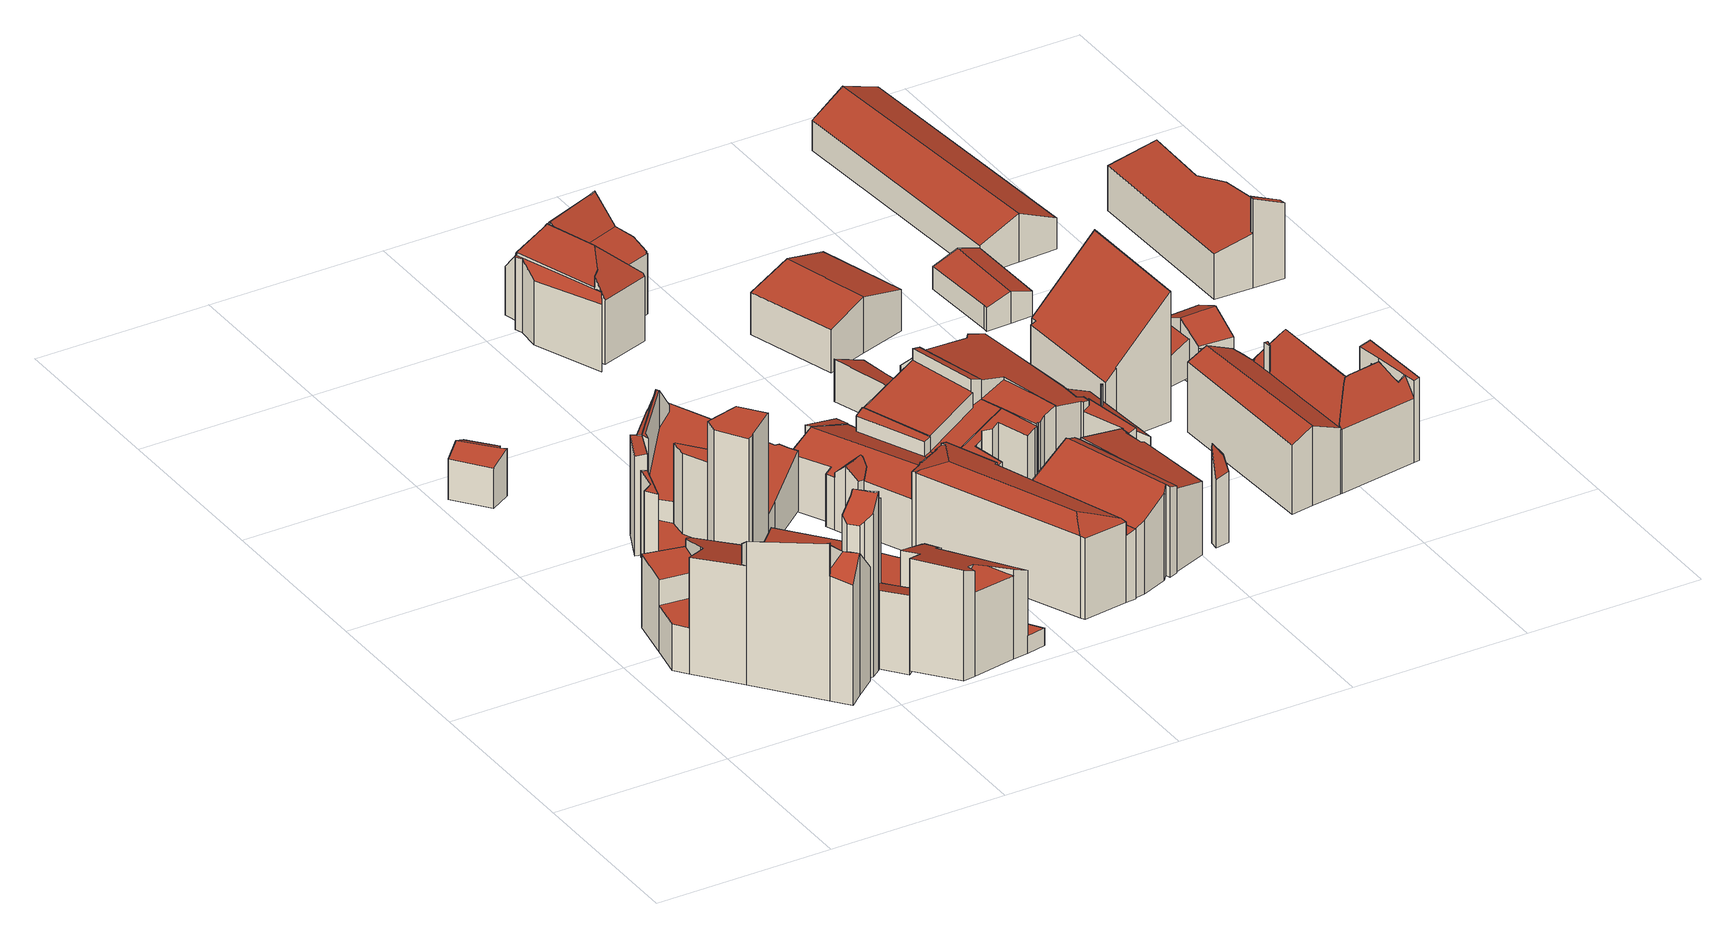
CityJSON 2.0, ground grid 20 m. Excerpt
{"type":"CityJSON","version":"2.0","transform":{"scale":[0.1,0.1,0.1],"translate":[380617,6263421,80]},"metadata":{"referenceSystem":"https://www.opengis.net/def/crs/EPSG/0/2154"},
"CityObjects":{
"building1":{"type":"Building","attributes":{"b3_dak_type":"slanted","b3_h_dak_50p":92.28,"b3_h_dak_70p":94.04,"b3_h_dak_max":101.4,"b3_h_dak_min":82.16,"b3_h_maaiveld":80.51,"b3_kas_warenhuis":false,"b3_reconstructie_onvolledig":false,"b3_rmse_lod12":3.78,"b3_rmse_lod13":1.44,"b3_rmse_lod22":1.06,"b3_val3dity_lod12":"[]","b3_val3dity_lod13":"[]","b3_val3dity_lod22":"[]","b3_volume_lod12":3148.35,"b3_volume_lod13":2956.91,"b3_volume_lod22":2851.74,"oorspronkelijkbouwjaar":2000},"children":["building1-1"]},
"building1-1":{"type":"BuildingPart","parents":["building1"],"geometry":[{"type":"Solid","lod":"2.2","boundaries":[[[[0,1,2,3,4,5,6,7,8,9,10,11,12,13,14,15,16,17,18,19,20,21]],[[22,15,14,23]],[[24,16,15,22,25]],[[26,10,9,27]],[[28,1,0,29]],[[30,3,2,31]],[[32,4,3,30]],[[31,2,1,28]],[[33,34,35]],[[36,37,38,39]],[[40,34,33,41,42]],[[27,9,8,43]],[[44,45,46,47]],[[48,49,12,11,50,51]],[[52,47,46,53,54]],[[55,56,45,44]],[[57,58,37,36]],[[59,60,61]],[[50,11,10,26]],[[62,63,64,65]],[[51,50,66,67]],[[67,66,60,59]],[[68,69,34,40]],[[70,57,47,52]],[[39,38,29,71]],[[71,29,0,21,72,73]],[[56,74,75,76]],[[76,75,77,78]],[[73,72,74,56,55]],[[72,21,20,77]],[[23,14,13,79]],[[80,79,13,12,49]],[[81,82,49,48]],[[83,84,79,80]],[[65,64,82,81]],[[85,86,63,62]],[[78,77,20,19,86,85]],[[87,88,6,5,89]],[[90,32,58,57,70]],[[42,41,91,92]],[[54,53,69,68]],[[25,22,93,94]],[[95,17,16,24]],[[96,95,97,98]],[[99,94,93,84,83]],[[86,19,18,100]],[[92,91,88,87]],[[101,7,6,88]],[[43,8,7,101]],[[89,5,4,32,90]],[[98,97,94,99]],[[100,18,17,95,96]],[[60,66,50,26,27,102,61]],[[73,55,44,47,57,36,39,71]],[[72,77,75,74]],[[58,32,30,31,28,29,38,37]],[[69,53,46,45,56,76,78,85,62,103,35,34]],[[84,93,22,23,79]],[[43,101,88,91,41,33,35,103,62,65,81,48,51,67,59,61,102,27]],[[89,90,70,52,54,68,40,42,92,87]],[[94,97,95,24,25]],[[100,96,98,99,83,80,49,82,64,63,86]]]],"semantics":{"surfaces":[{"type":"GroundSurface"},{"type":"WallSurface","on_footprint_edge":true},{"type":"WallSurface","on_footprint_edge":false},{"type":"RoofSurface"}],"values":[[0,1,1,1,1,1,1,1,2,2,2,1,2,1,2,2,2,2,1,2,2,2,2,2,2,1,2,2,2,1,1,1,2,2,2,2,1,1,2,2,2,2,1,2,2,1,2,1,1,1,2,1,3,3,3,3,3,3,3,3,3,3]]}}]},
"building2":{"type":"Building","attributes":{"b3_dak_type":"slanted","b3_h_dak_50p":86.38,"b3_h_dak_70p":86.58,"b3_h_dak_max":86.96,"b3_h_dak_min":85.62,"b3_h_maaiveld":81.29,"b3_kas_warenhuis":false,"b3_reconstructie_onvolledig":false,"b3_rmse_lod12":0.377,"b3_rmse_lod13":0.377,"b3_rmse_lod22":0.0996,"b3_val3dity_lod12":"[]","b3_val3dity_lod13":"[]","b3_val3dity_lod22":"[]","b3_volume_lod12":108.17,"b3_volume_lod13":108.17,"b3_volume_lod22":104.12,"oorspronkelijkbouwjaar":2000},"children":["building2-1"]},
"building2-1":{"type":"BuildingPart","parents":["building2"],"geometry":[{"type":"Solid","lod":"2.2","boundaries":[[[[104,105,106,107,108,109,110]],[[111,106,105,112]],[[113,110,109,114]],[[115,107,106,111]],[[116,108,107,115]],[[117,104,110,113]],[[114,109,108,116]],[[112,105,104,117]],[[114,116,115,113]],[[112,117,113,115,111]]]],"semantics":{"surfaces":[{"type":"GroundSurface"},{"type":"WallSurface","on_footprint_edge":true},{"type":"RoofSurface"}],"values":[[0,1,1,1,1,1,1,1,2,2]]}}]},
"building3":{"type":"Building","attributes":{"b3_dak_type":"slanted","b3_h_dak_50p":90.23,"b3_h_dak_70p":90.48,"b3_h_dak_max":91.23,"b3_h_dak_min":82.21,"b3_h_maaiveld":80.78,"b3_kas_warenhuis":false,"b3_reconstructie_onvolledig":false,"b3_rmse_lod12":6.02,"b3_rmse_lod13":6.02,"b3_rmse_lod22":5.87,"b3_val3dity_lod12":"[]","b3_val3dity_lod13":"[]","b3_val3dity_lod22":"[]","b3_volume_lod12":17.97,"b3_volume_lod13":17.97,"b3_volume_lod22":17.9,"oorspronkelijkbouwjaar":2000},"children":["building3-1"]},
"building3-1":{"type":"BuildingPart","parents":["building3"],"geometry":[{"type":"Solid","lod":"2.2","boundaries":[[[[118,119,120,121,122]],[[123,121,120,124]],[[125,122,121,123]],[[126,118,122,125]],[[124,120,119,127]],[[127,119,118,126]],[[127,126,125,123,124]]]],"semantics":{"surfaces":[{"type":"GroundSurface"},{"type":"WallSurface","on_footprint_edge":true},{"type":"RoofSurface"}],"values":[[0,1,1,1,1,1,2]]}}]},
"building4":{"type":"Building","attributes":{"b3_dak_type":"slanted","b3_h_dak_50p":92.61,"b3_h_dak_70p":92.65,"b3_h_dak_max":92.68,"b3_h_dak_min":90.89,"b3_h_maaiveld":81.01,"b3_kas_warenhuis":false,"b3_reconstructie_onvolledig":false,"b3_rmse_lod12":0.712,"b3_rmse_lod13":0.712,"b3_rmse_lod22":0.674,"b3_val3dity_lod12":"[]","b3_val3dity_lod13":"[]","b3_val3dity_lod22":"[]","b3_volume_lod12":50.42,"b3_volume_lod13":50.42,"b3_volume_lod22":50.12,"oorspronkelijkbouwjaar":2000},"children":["building4-1"]},
"building4-1":{"type":"BuildingPart","parents":["building4"],"geometry":[{"type":"Solid","lod":"2.2","boundaries":[[[[128,129,130,131]],[[132,128,131,133]],[[133,131,130,134]],[[134,130,129,135]],[[135,129,128,132]],[[135,132,133,134]]]],"semantics":{"surfaces":[{"type":"GroundSurface"},{"type":"WallSurface","on_footprint_edge":true},{"type":"RoofSurface"}],"values":[[0,1,1,1,1,2]]}}]},
"building5":{"type":"Building","attributes":{"b3_dak_type":"slanted","b3_h_dak_50p":92.59,"b3_h_dak_70p":92.65,"b3_h_dak_max":93.04,"b3_h_dak_min":89.4,"b3_h_maaiveld":81.56,"b3_kas_warenhuis":false,"b3_reconstructie_onvolledig":false,"b3_rmse_lod12":1.55,"b3_rmse_lod13":1.55,"b3_rmse_lod22":1.56,"b3_val3dity_lod12":"[]","b3_val3dity_lod13":"[]","b3_val3dity_lod22":"[]","b3_volume_lod12":27.23,"b3_volume_lod13":27.23,"b3_volume_lod22":27.19,"oorspronkelijkbouwjaar":2000},"children":["building5-1"]},
"building5-1":{"type":"BuildingPart","parents":["building5"],"geometry":[{"type":"Solid","lod":"2.2","boundaries":[[[[136,137,138,139,140]],[[141,138,137,142]],[[143,139,138,141]],[[144,140,139,143]],[[134,136,140,144]],[[142,137,136,134]],[[142,134,144,143,141]]]],"semantics":{"surfaces":[{"type":"GroundSurface"},{"type":"WallSurface","on_footprint_edge":true},{"type":"RoofSurface"}],"values":[[0,1,1,1,1,1,2]]}}]},
"building6":{"type":"Building","attributes":{"b3_dak_type":"slanted","b3_h_dak_50p":88.46,"b3_h_dak_70p":90.97,"b3_h_dak_max":98.46,"b3_h_dak_min":83.15,"b3_h_maaiveld":81.04,"b3_kas_warenhuis":false,"b3_reconstructie_onvolledig":false,"b3_rmse_lod12":4.7,"b3_rmse_lod13":1.42,"b3_rmse_lod22":1.12,"b3_val3dity_lod12":"[]","b3_val3dity_lod13":"[]","b3_val3dity_lod22":"[204]","b3_volume_lod12":3048.31,"b3_volume_lod13":2235.66,"b3_volume_lod22":2142.66,"oorspronkelijkbouwjaar":2000},"children":["building6-1"]},
"building6-1":{"type":"BuildingPart","parents":["building6"],"geometry":[{"type":"Solid","lod":"2.2","boundaries":[[[[145,146,147,148,149,150,151,152,153,154,155,156,157,158,159,160,161,162,163,164,165,131,130,166,167,168]],[[169,170,171,172]],[[172,171,152,151,173]],[[174,154,153,175]],[[176,165,164,177]],[[178,168,167,179,180]],[[180,179,181,182]],[[183,148,147,184,185]],[[186,149,148,183]],[[187,155,154,174]],[[188,189,190,191]],[[192,166,130,193]],[[194,145,168,178]],[[193,130,131,195]],[[195,131,165,176]],[[196,160,159,197]],[[198,161,160,196]],[[199,200,163,162,201]],[[202,150,149,186,203]],[[204,201,162,161,198]],[[173,151,150,202,205]],[[203,186,200,199]],[[185,184,206,207]],[[207,206,208,209]],[[175,153,152,171]],[[205,202,201,204]],[[210,156,155,187]],[[211,212,157,156,210,213]],[[214,215,177,216]],[[216,177,164,163,200]],[[209,208,215,214]],[[217,218,219]],[[184,147,146,220]],[[191,190,220,221]],[[212,211,222]],[[179,167,166,192,223]],[[223,192,224,225]],[[225,224,226,227]],[[228,229,189,188]],[[197,159,158,230,231]],[[230,158,157,212]],[[231,230,218,217]],[[182,181,232,229,228]],[[227,226,232,181]],[[221,220,146,145,194]],[[213,210,170,169]],[[201,202,203,199]],[[209,214,216,200,186,183,185,207]],[[213,169,172,173,205,204,198,196,197,231,217,219,222,211]],[[218,230,212,222,219]],[[232,226,224,192,193,195,176,177,215,208,206,184,220,190,189,229]],[[227,181,179,223,225]],[[221,194,178,180,182,228,188,191]],[[170,210,187,174,175,171]]]],"semantics":{"surfaces":[{"type":"GroundSurface"},{"type":"WallSurface","on_footprint_edge":false},{"type":"WallSurface","on_footprint_edge":true},{"type":"RoofSurface"}],"values":[[0,1,2,2,2,2,1,2,2,2,1,2,2,2,2,2,2,2,2,2,2,1,1,1,2,1,2,2,1,2,1,1,2,1,1,2,1,1,1,2,2,1,1,1,2,1,3,3,3,3,3,3,3,3]]}}]},
"building7":{"type":"Building","attributes":{"b3_dak_type":"slanted","b3_h_dak_50p":88.47,"b3_h_dak_70p":88.82,"b3_h_dak_max":92.73,"b3_h_dak_min":86.14,"b3_h_maaiveld":82.03,"b3_kas_warenhuis":false,"b3_reconstructie_onvolledig":false,"b3_rmse_lod12":1.54,"b3_rmse_lod13":0.906,"b3_rmse_lod22":0.243,"b3_val3dity_lod12":"[]","b3_val3dity_lod13":"[]","b3_val3dity_lod22":"[]","b3_volume_lod12":988.45,"b3_volume_lod13":993.54,"b3_volume_lod22":829.79,"oorspronkelijkbouwjaar":2000},"children":["building7-1"]},
"building7-1":{"type":"BuildingPart","parents":["building7"],"geometry":[{"type":"Solid","lod":"2.2","boundaries":[[[[233,234,235,236,237,238,239,240,241,242,243,244,245]],[[246,236,235,247]],[[248,242,241,249]],[[249,241,240,250]],[[251,244,243,252]],[[250,240,239,253]],[[252,243,242,248]],[[254,255,256,257]],[[258,237,236,246,259]],[[260,238,237,258]],[[253,239,238,260]],[[261,262,263,264]],[[257,256,265]],[[259,246,265]],[[134,233,245,262,261]],[[262,245,244,251]],[[247,235,234,266]],[[266,234,233,134]],[[264,263,255,254]],[[247,266,254,257,265,246]],[[255,263,262,251,252,248,249,250,253,260,258,259,265,256]],[[264,254,266,134,261]]]],"semantics":{"surfaces":[{"type":"GroundSurface"},{"type":"WallSurface","on_footprint_edge":true},{"type":"WallSurface","on_footprint_edge":false},{"type":"RoofSurface"}],"values":[[0,1,1,1,1,1,1,2,1,1,1,2,2,2,1,1,1,1,2,3,3,3]]}}]},
"building8":{"type":"Building","attributes":{"b3_dak_type":"slanted","b3_h_dak_50p":91.06,"b3_h_dak_70p":91.69,"b3_h_dak_max":92.58,"b3_h_dak_min":85.66,"b3_h_maaiveld":81.89,"b3_kas_warenhuis":false,"b3_reconstructie_onvolledig":false,"b3_rmse_lod12":1.85,"b3_rmse_lod13":1.85,"b3_rmse_lod22":0.139,"b3_val3dity_lod12":"[]","b3_val3dity_lod13":"[]","b3_val3dity_lod22":"[104]","b3_volume_lod12":2748.04,"b3_volume_lod13":2748.04,"b3_volume_lod22":2392.52,"oorspronkelijkbouwjaar":2000},"children":["building8-1"]},
"building8-1":{"type":"BuildingPart","parents":["building8"],"geometry":[{"type":"Solid","lod":"2.2","boundaries":[[[[267,268,269,270,271,272,273,274,275,276,277,278,279,280,281,282,283,284,285,286,287,288,289]],[[290,282,281,291]],[[292,283,282,290]],[[293,294,279,278,295]],[[295,278,277,296,297]],[[297,296,298,299]],[[300,273,272,301]],[[302,276,275,303]],[[296,277,276,302]],[[304,274,273,300]],[[303,275,274,304]],[[291,281,280,305]],[[305,280,279,294]],[[306,307,308,309]],[[301,272,271,310]],[[311,312,307,306,313]],[[314,315,316,317]],[[318,267,289,316]],[[319,320,321,322]],[[323,285,284,324]],[[325,323,320,319]],[[326,286,285,323,325]],[[324,284,283,292,327]],[[327,292,328,321]],[[329,330,331]],[[332,333,334,335]],[[336,337,294,293]],[[338,318,339,340]],[[309,308,341,342]],[[313,306,343]],[[344,269,268,345]],[[322,321,328,346,347]],[[348,349,315,314]],[[335,334,349,348]],[[317,316,289,288,330,329]],[[350,351,352,353]],[[353,352,270,269,344]],[[347,346,354,355]],[[310,271,270,352]],[[330,288,287,356]],[[356,287,286,326]],[[345,268,267,318,338]],[[342,341,333,332]],[[355,354,312,311]],[[340,339,357,358]],[[358,357,359,360]],[[360,359,351,350]],[[299,298,337,336]],[[327,321,320,323,324]],[[312,354,346,328,292,290,291,305,294,337]],[[361,356,326,325,319,362]],[[356,361,363,331,330]],[[358,360,364,344,345,338,340]],[[342,332,335,348,314,317,329,331,363,343,306,309]],[[355,311,313,343,363,361,362,319,322,347]],[[333,303,304,300,301,310,352,351,359,357,339,318,316,315,349,334]],[[360,350,353,344,364]],[[337,298,296,302,303,333,341,308,307,312]],[[299,336,293,295,297]]]],"semantics":{"surfaces":[{"type":"GroundSurface"},{"type":"WallSurface","on_footprint_edge":true},{"type":"WallSurface","on_footprint_edge":false},{"type":"RoofSurface"}],"values":[[0,1,1,1,1,2,1,1,1,1,1,1,1,2,1,2,2,1,2,1,2,1,1,2,2,2,2,2,2,2,1,2,2,2,1,2,1,2,1,1,1,1,2,2,2,2,2,2,3,3,3,3,3,3,3,3,3,3,3]]}}]},
"building9":{"type":"Building","attributes":{"b3_dak_type":"slanted","b3_h_dak_50p":89.37,"b3_h_dak_70p":89.63,"b3_h_dak_max":90.54,"b3_h_dak_min":87.92,"b3_h_maaiveld":81.62,"b3_kas_warenhuis":false,"b3_reconstructie_onvolledig":false,"b3_rmse_lod12":0.9,"b3_rmse_lod13":0.9,"b3_rmse_lod22":0.786,"b3_val3dity_lod12":"[]","b3_val3dity_lod13":"[]","b3_val3dity_lod22":"[]","b3_volume_lod12":123.06,"b3_volume_lod13":123.06,"b3_volume_lod22":118.72,"oorspronkelijkbouwjaar":2000},"children":["building9-1","building9-2"]},
"building9-1":{"type":"BuildingPart","parents":["building9"],"geometry":[{"type":"Solid","lod":"2.2","boundaries":[[[[365,366,367,368]],[[369,365,368,370]],[[370,368,367,371]],[[371,367,366,372]],[[372,366,365,369]],[[372,369,370,371]]]],"semantics":{"surfaces":[{"type":"GroundSurface"},{"type":"WallSurface","on_footprint_edge":true},{"type":"RoofSurface"}],"values":[[0,1,1,1,1,2]]}}]},
"building9-2":{"type":"BuildingPart","parents":["building9"],"geometry":[{"type":"Solid","lod":"2.2","boundaries":[[[[373,374,375,376,377,378]],[[379,373,378,380]],[[380,378,377,381]],[[381,377,376,382]],[[383,375,374,384]],[[382,376,375,383]],[[384,374,373,379]],[[384,379,380,381,382,383]]]],"semantics":{"surfaces":[{"type":"GroundSurface"},{"type":"WallSurface","on_footprint_edge":true},{"type":"RoofSurface"}],"values":[[0,1,1,1,1,1,1,2]]}}]},
"building10":{"type":"Building","attributes":{"b3_dak_type":"slanted","b3_h_dak_50p":85.87,"b3_h_dak_70p":86.15,"b3_h_dak_max":91.95,"b3_h_dak_min":85.13,"b3_h_maaiveld":82.8,"b3_kas_warenhuis":false,"b3_reconstructie_onvolledig":false,"b3_rmse_lod12":1.42,"b3_rmse_lod13":1.42,"b3_rmse_lod22":1.23,"b3_val3dity_lod12":"[]","b3_val3dity_lod13":"[]","b3_val3dity_lod22":"[]","b3_volume_lod12":43.48,"b3_volume_lod13":43.48,"b3_volume_lod22":40.53,"oorspronkelijkbouwjaar":2000},"children":["building10-1"]},
"building10-1":{"type":"BuildingPart","parents":["building10"],"geometry":[{"type":"Solid","lod":"2.2","boundaries":[[[[385,386,387,388,389,390,391,392]],[[393,390,389,394]],[[394,389,388,395]],[[395,388,387,396]],[[397,392,391,398]],[[398,391,390,393]],[[399,385,392,397]],[[396,387,386,400]],[[400,386,385,399]],[[400,399,397,398,393,394,395,396]]]],"semantics":{"surfaces":[{"type":"GroundSurface"},{"type":"WallSurface","on_footprint_edge":true},{"type":"RoofSurface"}],"values":[[0,1,1,1,1,1,1,1,1,2]]}}]},
"building11":{"type":"Building","attributes":{"b3_dak_type":"slanted","b3_h_dak_50p":91.47,"b3_h_dak_70p":92.48,"b3_h_dak_max":94.23,"b3_h_dak_min":89.09,"b3_h_maaiveld":81.98,"b3_kas_warenhuis":false,"b3_reconstructie_onvolledig":false,"b3_rmse_lod12":1.67,"b3_rmse_lod13":1.67,"b3_rmse_lod22":0.0721,"b3_val3dity_lod12":"[]","b3_val3dity_lod13":"[]","b3_val3dity_lod22":"[204]","b3_volume_lod12":1259.26,"b3_volume_lod13":1259.26,"b3_volume_lod22":1131.68,"oorspronkelijkbouwjaar":2000},"children":["building11-1"]},
"building11-1":{"type":"BuildingPart","parents":["building11"],"geometry":[{"type":"Solid","lod":"2.2","boundaries":[[[[401,402,403,404,405,406,407,408,409,410,411,412,413,414,415,416,417,418,419,420,421]],[[422,423,419,418,424]],[[424,418,417,425]],[[426,402,401,427]],[[428,403,402,426]],[[429,404,403,428]],[[430,405,404,429]],[[431,432,433]],[[432,431,434]],[[435,436,437]],[[438,413,412,439]],[[440,414,413,438]],[[441,442,443]],[[444,433,443]],[[445,415,414,440]],[[439,412,411,446]],[[425,417,416,447]],[[448,423,422]],[[447,416,415,445]],[[436,408,407,449]],[[450,409,408,436,435]],[[451,406,405,430]],[[427,401,421,452]],[[452,421,420,442,441]],[[442,420,419,423]],[[453,410,409,450]],[[449,407,406,451]],[[446,411,410,453]],[[447,454,455,448,422,424,425]],[[452,441,443,433,432,456,437,430,429,428,426,427]],[[442,423,448,455,457,444,443]],[[440,458,434,431,433,444,457,455,454,447,445]],[[458,450,435,437,456,432,434]],[[449,451,430,437,436]],[[446,453,450,458,440,438,439]]]],"semantics":{"surfaces":[{"type":"GroundSurface"},{"type":"WallSurface","on_footprint_edge":true},{"type":"WallSurface","on_footprint_edge":false},{"type":"RoofSurface"}],"values":[[0,1,1,1,1,1,1,2,2,2,1,1,2,2,1,1,1,2,1,1,1,1,1,1,1,1,1,1,3,3,3,3,3,3,3]]}}]},
"building12":{"type":"Building","attributes":{"b3_dak_type":"slanted","b3_h_dak_50p":91.11,"b3_h_dak_70p":91.77,"b3_h_dak_max":93.75,"b3_h_dak_min":88.53,"b3_h_maaiveld":82.82,"b3_kas_warenhuis":false,"b3_reconstructie_onvolledig":false,"b3_rmse_lod12":1.3,"b3_rmse_lod13":1.3,"b3_rmse_lod22":0.0328,"b3_val3dity_lod12":"[]","b3_val3dity_lod13":"[]","b3_val3dity_lod22":"[]","b3_volume_lod12":780.02,"b3_volume_lod13":780.02,"b3_volume_lod22":734.11,"oorspronkelijkbouwjaar":2000},"children":["building12-1"]},
"building12-1":{"type":"BuildingPart","parents":["building12"],"geometry":[{"type":"Solid","lod":"2.2","boundaries":[[[[390,459,460,461,462,463,464]],[[465,466,461,460,467]],[[468,462,461,466]],[[469,470,471,466,465]],[[305,463,462,468]],[[472,473,471,470]],[[295,390,464,294,474]],[[294,464,463,305]],[[467,460,459,475,476]],[[476,475,470,469]],[[475,459,390,295]],[[474,294,473,472]],[[476,469,465,467]],[[473,294,305,468,466,471]],[[474,472,470,475,295]]]],"semantics":{"surfaces":[{"type":"GroundSurface"},{"type":"WallSurface","on_footprint_edge":true},{"type":"WallSurface","on_footprint_edge":false},{"type":"RoofSurface"}],"values":[[0,1,1,2,1,2,1,1,1,2,1,2,3,3,3]]}}]},
"building13":{"type":"Building","attributes":{"b3_dak_type":"slanted","b3_h_dak_50p":88.77,"b3_h_dak_70p":89.15,"b3_h_dak_max":91.25,"b3_h_dak_min":85.58,"b3_h_maaiveld":82.74,"b3_kas_warenhuis":false,"b3_reconstructie_onvolledig":false,"b3_rmse_lod12":2.3,"b3_rmse_lod13":1.03,"b3_rmse_lod22":0.189,"b3_val3dity_lod12":"[]","b3_val3dity_lod13":"[]","b3_val3dity_lod22":"[]","b3_volume_lod12":234.21,"b3_volume_lod13":218.87,"b3_volume_lod22":198.53,"oorspronkelijkbouwjaar":2000},"children":["building13-1"]},
"building13-1":{"type":"BuildingPart","parents":["building13"],"geometry":[{"type":"Solid","lod":"2.2","boundaries":[[[[477,478,479,480,481,482,483]],[[484,482,481,485]],[[486,487,488,489]],[[489,488,490,491]],[[492,493,487,486]],[[468,483,482,484]],[[494,495,493,492]],[[485,481,480,495,494]],[[495,480,479,496]],[[497,498,496,499]],[[500,501,498,497]],[[499,496,479,478,502]],[[503,477,483,468]],[[502,478,477,503]],[[491,490,501,500]],[[491,500,497,499,502,503,468,484,485,494,492,486,489]],[[501,490,488,487,493,495,496,498]]]],"semantics":{"surfaces":[{"type":"GroundSurface"},{"type":"WallSurface","on_footprint_edge":true},{"type":"WallSurface","on_footprint_edge":false},{"type":"RoofSurface"}],"values":[[0,1,2,2,2,1,2,1,1,2,2,1,1,1,2,3,3]]}}]},
"building14":{"type":"Building","attributes":{"b3_dak_type":"slanted","b3_h_dak_50p":91.42,"b3_h_dak_70p":92.12,"b3_h_dak_max":93.46,"b3_h_dak_min":89.98,"b3_h_maaiveld":82.02,"b3_kas_warenhuis":false,"b3_reconstructie_onvolledig":false,"b3_rmse_lod12":1.05,"b3_rmse_lod13":1.05,"b3_rmse_lod22":0.155,"b3_val3dity_lod12":"[]","b3_val3dity_lod13":"[]","b3_val3dity_lod22":"[]","b3_volume_lod12":891.07,"b3_volume_lod13":891.07,"b3_volume_lod22":832.79,"oorspronkelijkbouwjaar":2000},"children":["building14-1"]},
"building14-1":{"type":"BuildingPart","parents":["building14"],"geometry":[{"type":"Solid","lod":"2.2","boundaries":[[[[504,505,506,507,508,509,510,511,512,513,514]],[[515,509,508,516]],[[516,508,507,517]],[[518,511,510,324]],[[324,510,509,515]],[[519,505,504,520]],[[521,512,511,518]],[[517,507,506,522]],[[522,506,505,519]],[[523,513,512,521]],[[524,514,513,523]],[[520,504,514,524]],[[517,523,521,518,324,515,516]],[[520,524,523,517,522,519]]]],"semantics":{"surfaces":[{"type":"GroundSurface"},{"type":"WallSurface","on_footprint_edge":true},{"type":"RoofSurface"}],"values":[[0,1,1,1,1,1,1,1,1,1,1,1,2,2]]}}]},
"building15":{"type":"Building","attributes":{"b3_dak_type":"slanted","b3_h_dak_50p":87,"b3_h_dak_70p":87.18,"b3_h_dak_max":87.66,"b3_h_dak_min":86.37,"b3_h_maaiveld":82.78,"b3_kas_warenhuis":false,"b3_reconstructie_onvolledig":false,"b3_rmse_lod12":0.347,"b3_rmse_lod13":0.347,"b3_rmse_lod22":0.0262,"b3_val3dity_lod12":"[]","b3_val3dity_lod13":"[]","b3_val3dity_lod22":"[]","b3_volume_lod12":101.33,"b3_volume_lod13":101.33,"b3_volume_lod22":97.1,"oorspronkelijkbouwjaar":2000},"children":["building15-1"]},
"building15-1":{"type":"BuildingPart","parents":["building15"],"geometry":[{"type":"Solid","lod":"2.2","boundaries":[[[[525,526,527,528,529]],[[530,528,527,531]],[[531,527,526,532]],[[533,525,529,534]],[[534,529,528,530]],[[532,526,525,533]],[[532,533,534,530,531]]]],"semantics":{"surfaces":[{"type":"GroundSurface"},{"type":"WallSurface","on_footprint_edge":true},{"type":"RoofSurface"}],"values":[[0,1,1,1,1,1,2]]}}]},
"building16":{"type":"Building","attributes":{"b3_dak_type":"slanted","b3_h_dak_50p":91.54,"b3_h_dak_70p":91.93,"b3_h_dak_max":93.43,"b3_h_dak_min":89.28,"b3_h_maaiveld":82.14,"b3_kas_warenhuis":false,"b3_reconstructie_onvolledig":false,"b3_rmse_lod12":0.782,"b3_rmse_lod13":0.782,"b3_rmse_lod22":0.111,"b3_val3dity_lod12":"[]","b3_val3dity_lod13":"[]","b3_val3dity_lod22":"[104]","b3_volume_lod12":2136.78,"b3_volume_lod13":2136.65,"b3_volume_lod22":2065.8,"oorspronkelijkbouwjaar":2000},"children":["building16-1"]},
"building16-1":{"type":"BuildingPart","parents":["building16"],"geometry":[{"type":"Solid","lod":"2.2","boundaries":[[[[535,536,537,538,539,540,541,542,543,544,545,546,547,548,549,550,551,552,553,554,555,556,557,558,559,560,561,562,563,564]],[[565,566,567]],[[568,569,567]],[[570,560,559,571]],[[572,561,560,570]],[[573,557,556,574]],[[574,556,555,575]],[[576,577,578,579]],[[579,578,554,553,580]],[[575,555,554,578]],[[581,547,546,582]],[[580,553,552,583]],[[583,552,551,584]],[[585,550,549,586]],[[586,549,548,587]],[[587,548,547,581]],[[468,544,543,588]],[[571,559,558,589]],[[590,591,564,563,592]],[[592,563,562,593]],[[466,545,544,468]],[[594,537,536,595,596]],[[597,540,539,598]],[[599,535,564,591]],[[600,573,591,590]],[[593,562,561,572]],[[589,558,557,573,600]],[[596,595,577,576]],[[601,466,569,568]],[[582,546,545,466,601]],[[598,539,538,566,565]],[[566,538,537,594]],[[602,542,541,603]],[[603,541,540,597]],[[595,536,535,599]],[[588,543,542,602]],[[604,585,605]],[[584,551,550,585,604]],[[589,600,590,592,593,572,570,571]],[[595,599,591,573,574,575,578,577]],[[588,602,603,597,598,565,567,569,466,468]],[[605,585,586,587,581,582]],[[584,604,605,582,601,568,567,566,594,596,576,579,580,583]]]],"semantics":{"surfaces":[{"type":"GroundSurface"},{"type":"WallSurface","on_footprint_edge":false},{"type":"WallSurface","on_footprint_edge":true},{"type":"RoofSurface"}],"values":[[0,1,1,2,2,2,2,1,2,2,2,2,2,2,2,2,2,2,2,2,2,2,2,2,1,2,2,1,1,2,2,2,2,2,2,2,1,2,3,3,3,3,3]]}}]},
"building17":{"type":"Building","attributes":{"b3_dak_type":"slanted","b3_h_dak_50p":88.73,"b3_h_dak_70p":89.06,"b3_h_dak_max":90.05,"b3_h_dak_min":87.86,"b3_h_maaiveld":82.96,"b3_kas_warenhuis":false,"b3_reconstructie_onvolledig":false,"b3_rmse_lod12":0.57,"b3_rmse_lod13":0.57,"b3_rmse_lod22":0.11,"b3_val3dity_lod12":"[]","b3_val3dity_lod13":"[]","b3_val3dity_lod22":"[]","b3_volume_lod12":669.27,"b3_volume_lod13":669.27,"b3_volume_lod22":633.53,"oorspronkelijkbouwjaar":2000},"children":["building17-1"]},
"building17-1":{"type":"BuildingPart","parents":["building17"],"geometry":[{"type":"Solid","lod":"2.2","boundaries":[[[[606,607,608,609,610,611]],[[612,607,606,613]],[[613,606,611,614]],[[615,608,607,612]],[[614,611,610,616]],[[616,610,609,617]],[[617,609,608,615]],[[615,612,613,614]],[[617,615,614,616]]]],"semantics":{"surfaces":[{"type":"GroundSurface"},{"type":"WallSurface","on_footprint_edge":true},{"type":"RoofSurface"}],"values":[[0,1,1,1,1,1,1,2,2]]}}]},
"building18":{"type":"Building","attributes":{"b3_dak_type":"slanted","b3_h_dak_50p":91.37,"b3_h_dak_70p":92.15,"b3_h_dak_max":93.65,"b3_h_dak_min":89.55,"b3_h_maaiveld":82.25,"b3_kas_warenhuis":false,"b3_reconstructie_onvolledig":false,"b3_rmse_lod12":2.19,"b3_rmse_lod13":2.19,"b3_rmse_lod22":2.79,"b3_val3dity_lod12":"[]","b3_val3dity_lod13":"[]","b3_val3dity_lod22":"[]","b3_volume_lod12":1203.89,"b3_volume_lod13":1203.89,"b3_volume_lod22":1398.06,"oorspronkelijkbouwjaar":2000},"children":["building18-1","building18-2","building18-3"]},
"building18-1":{"type":"BuildingPart","parents":["building18"],"geometry":[{"type":"Solid","lod":"2.2","boundaries":[[[[618,619,620,621,622,623]],[[624,619,618,625]],[[625,618,623,626]],[[627,621,620,628]],[[629,630,631,632]],[[628,620,619,624]],[[633,634,630,629]],[[635,622,621,627]],[[636,637,634,633]],[[632,631,637,636]],[[626,623,622,635]],[[632,636,633,629]],[[626,635,627,628,624,625],[637,631,630,634]]]],"semantics":{"surfaces":[{"type":"GroundSurface"},{"type":"WallSurface","on_footprint_edge":true},{"type":"WallSurface","on_footprint_edge":false},{"type":"RoofSurface"}],"values":[[0,1,1,1,2,1,2,1,2,2,1,3,3]]}}]},
"building18-2":{"type":"BuildingPart","parents":["building18"],"geometry":[{"type":"Solid","lod":"2.2","boundaries":[[[[638,639,640,641,642]],[[643,639,638,644]],[[644,638,642,645]],[[646,640,639,643]],[[647,641,640,646]],[[645,642,641,647]],[[645,647,646,643,644]]]],"semantics":{"surfaces":[{"type":"GroundSurface"},{"type":"WallSurface","on_footprint_edge":true},{"type":"RoofSurface"}],"values":[[0,1,1,1,1,1,2]]}}]},
"building18-3":{"type":"BuildingPart","parents":["building18"],"geometry":[{"type":"Solid","lod":"2.2","boundaries":[[[[648,649,650,651,652,653,654,655]],[[656,654,653,657]],[[658,655,654,656]],[[659,651,650,660]],[[661,652,651,659]],[[660,650,649,662]],[[657,653,652,661]],[[663,648,655,658]],[[662,649,648,663]],[[662,663,658,656,657,661,659,660]]]],"semantics":{"surfaces":[{"type":"GroundSurface"},{"type":"WallSurface","on_footprint_edge":true},{"type":"RoofSurface"}],"values":[[0,1,1,1,1,1,1,1,1,2]]}}]},
"building19":{"type":"Building","attributes":{"b3_dak_type":"slanted","b3_h_dak_50p":86.54,"b3_h_dak_70p":86.72,"b3_h_dak_max":87.07,"b3_h_dak_min":85.92,"b3_h_maaiveld":83.26,"b3_kas_warenhuis":false,"b3_reconstructie_onvolledig":false,"b3_rmse_lod12":0.329,"b3_rmse_lod13":0.329,"b3_rmse_lod22":0.0296,"b3_val3dity_lod12":"[]","b3_val3dity_lod13":"[]","b3_val3dity_lod22":"[]","b3_volume_lod12":181.92,"b3_volume_lod13":181.92,"b3_volume_lod22":172.42,"oorspronkelijkbouwjaar":2000},"children":["building19-1"]},
"building19-1":{"type":"BuildingPart","parents":["building19"],"geometry":[{"type":"Solid","lod":"2.2","boundaries":[[[[664,665,666,667,668,669,670,671]],[[672,668,667,673]],[[673,667,666,674]],[[675,664,671,676]],[[676,671,670,677]],[[678,669,668,672]],[[674,666,665,679]],[[679,665,664,675]],[[677,670,669,678]],[[679,675,676,677,674]],[[677,678,672,673,674]]]],"semantics":{"surfaces":[{"type":"GroundSurface"},{"type":"WallSurface","on_footprint_edge":true},{"type":"RoofSurface"}],"values":[[0,1,1,1,1,1,1,1,1,2,2]]}}]},
"building20":{"type":"Building","attributes":{"b3_dak_type":"slanted","b3_h_dak_50p":90.7,"b3_h_dak_70p":91.21,"b3_h_dak_max":93.76,"b3_h_dak_min":85.7,"b3_h_maaiveld":82.31,"b3_kas_warenhuis":false,"b3_reconstructie_onvolledig":false,"b3_rmse_lod12":1.85,"b3_rmse_lod13":1.04,"b3_rmse_lod22":0.116,"b3_val3dity_lod12":"[]","b3_val3dity_lod13":"[]","b3_val3dity_lod22":"[104]","b3_volume_lod12":2618.22,"b3_volume_lod13":2477.26,"b3_volume_lod22":2354.13,"oorspronkelijkbouwjaar":2000},"children":["building20-1"]},
"building20-1":{"type":"BuildingPart","parents":["building20"],"geometry":[{"type":"Solid","lod":"2.2","boundaries":[[[[680,681,682,683,684,685,686,687,688,689,690,691,692,693,694,695,696,697,698,699,700,701,702,703,704,705,706,707,708]],[[709,697,696,710]],[[711,707,706,712]],[[713,711,714,715]],[[716,687,686,717]],[[718,701,700,719]],[[720,698,697,709]],[[721,722,695,694,723]],[[724,725,688,687,716]],[[726,689,688,725]],[[727,693,692,728]],[[729,690,689,726]],[[730,691,690,729,731]],[[732,733,734]],[[735,736,734]],[[737,738,732]],[[710,696,695,722]],[[739,684,683,740]],[[741,742,743,744]],[[745,702,701,718]],[[719,700,699,746]],[[747,720,748,749]],[[746,699,698,720,747]],[[749,748,704,703,750]],[[751,752,753]],[[754,739,753,755]],[[756,738,737]],[[715,714,757,743]],[[750,703,702,745]],[[717,686,685,758]],[[759,760,761,762]],[[762,761,763,764]],[[758,685,684,739,754]],[[755,753,765,766,767]],[[723,694,693,727]],[[736,735,768]],[[731,729,768]],[[769,770,771]],[[740,772,771]],[[770,769,773]],[[774,775,776]],[[712,706,705,777]],[[778,779,760,759]],[[752,751,780,781]],[[777,705,704,748]],[[782,681,680,783]],[[781,780,784]],[[767,766,785]],[[767,725,724]],[[775,774,741]],[[744,743,757,722,721]],[[772,740,683,682,786]],[[783,680,708,787]],[[787,708,707,711,713]],[[786,682,681,782]],[[764,763,779,778]],[[728,692,691,730]],[[746,750,745,718,719]],[[750,746,747,749]],[[770,788,751,753,739,740,771]],[[785,766,765,753,752,781,784,789,790]],[[784,780,751,788,770,773,791,756,737,789]],[[779,763,761,792,735,734,733,793,794,774,776,760]],[[725,767,785,790,789,737,732,734,736,768,729,726]],[[767,724,716,717,758,754,755]],[[722,757,714,711,712,777,748,720,709,710]],[[787,713,715,743,742,741,774,794,793,782,783]],[[786,782,793,733,732,738,756,791,773,769,771,772]],[[764,778,759,762]],[[730,723,727,728]],[[723,730,731,768,735,792,761,760,776,775,741,744,721]]]],"semantics":{"surfaces":[{"type":"GroundSurface"},{"type":"WallSurface","on_footprint_edge":true},{"type":"WallSurface","on_footprint_edge":false},{"type":"RoofSurface"}],"values":[[0,1,1,2,1,1,1,1,1,1,1,1,1,2,2,2,1,1,2,1,1,2,1,1,2,2,2,2,1,1,2,2,1,2,1,2,2,2,2,2,2,1,2,2,1,1,2,2,2,2,2,1,1,1,1,2,1,3,3,3,3,3,3,3,3,3,3,3,3,3,3]]}}]},
"building21":{"type":"Building","attributes":{"b3_dak_type":"slanted","b3_h_dak_50p":86.85,"b3_h_dak_70p":87.1,"b3_h_dak_max":89.08,"b3_h_dak_min":86.24,"b3_h_maaiveld":82.9,"b3_kas_warenhuis":false,"b3_reconstructie_onvolledig":false,"b3_rmse_lod12":0.794,"b3_rmse_lod13":0.794,"b3_rmse_lod22":0.676,"b3_val3dity_lod12":"[]","b3_val3dity_lod13":"[]","b3_val3dity_lod22":"[]","b3_volume_lod12":163.5,"b3_volume_lod13":163.5,"b3_volume_lod22":156.51,"oorspronkelijkbouwjaar":2000},"children":["building21-1"]},
"building21-1":{"type":"BuildingPart","parents":["building21"],"geometry":[{"type":"Solid","lod":"2.2","boundaries":[[[[795,796,797,798,799]],[[800,795,799,801]],[[801,799,798,802]],[[802,798,797,803]],[[803,797,796,804]],[[804,796,795,800]],[[804,800,801,802,803]]]],"semantics":{"surfaces":[{"type":"GroundSurface"},{"type":"WallSurface","on_footprint_edge":true},{"type":"RoofSurface"}],"values":[[0,1,1,1,1,1,2]]}}]},
"building22":{"type":"Building","attributes":{"b3_dak_type":"slanted","b3_h_dak_50p":87.45,"b3_h_dak_70p":87.87,"b3_h_dak_max":88.63,"b3_h_dak_min":86.27,"b3_h_maaiveld":82.87,"b3_kas_warenhuis":false,"b3_reconstructie_onvolledig":false,"b3_rmse_lod12":0.742,"b3_rmse_lod13":0.742,"b3_rmse_lod22":0.0666,"b3_val3dity_lod12":"[]","b3_val3dity_lod13":"[]","b3_val3dity_lod22":"[]","b3_volume_lod12":1356.39,"b3_volume_lod13":1356.39,"b3_volume_lod22":1241.78,"oorspronkelijkbouwjaar":2000},"children":["building22-1"]},
"building22-1":{"type":"BuildingPart","parents":["building22"],"geometry":[{"type":"Solid","lod":"2.2","boundaries":[[[[805,806,807,808,809,810]],[[811,805,810,812]],[[813,809,808,814]],[[812,810,809,813]],[[814,808,807,815]],[[815,807,806,816]],[[816,806,805,811]],[[812,813,814,811]],[[816,811,814,815]]]],"semantics":{"surfaces":[{"type":"GroundSurface"},{"type":"WallSurface","on_footprint_edge":true},{"type":"RoofSurface"}],"values":[[0,1,1,1,1,1,1,2,2]]}}]},
"building23":{"type":"Building","attributes":{"b3_dak_type":"multiple horizontal","b3_h_dak_50p":89.48,"b3_h_dak_70p":89.79,"b3_h_dak_max":93.82,"b3_h_dak_min":88.74,"b3_h_maaiveld":83.54,"b3_kas_warenhuis":false,"b3_reconstructie_onvolledig":false,"b3_rmse_lod12":0.712,"b3_rmse_lod13":0.543,"b3_rmse_lod22":0.176,"b3_val3dity_lod12":"[]","b3_val3dity_lod13":"[]","b3_val3dity_lod22":"[]","b3_volume_lod12":809.24,"b3_volume_lod13":815.73,"b3_volume_lod22":783.63,"oorspronkelijkbouwjaar":2000},"children":["building23-1"]},
"building23-1":{"type":"BuildingPart","parents":["building23"],"geometry":[{"type":"Solid","lod":"2.2","boundaries":[[[[817,818,819,820,821,822,823,824,825,826]],[[827,818,817,828]],[[829,830,826,825,831]],[[831,825,824,832,833]],[[834,822,821,835]],[[836,823,822,834]],[[835,821,820,837]],[[837,820,819,838]],[[838,819,818,827]],[[828,817,826,830]],[[839,840,830,829]],[[833,832,840,839]],[[832,824,823,836]],[[833,839,829,831]],[[832,836,834,835,837,838,827,828,830,840]]]],"semantics":{"surfaces":[{"type":"GroundSurface"},{"type":"WallSurface","on_footprint_edge":true},{"type":"WallSurface","on_footprint_edge":false},{"type":"RoofSurface"}],"values":[[0,1,1,1,1,1,1,1,1,1,2,2,1,3,3]]}}]}
},
"vertices":[
[234,96,5],[260,64,5],[236,44,5],[216,69,5],[214,67,5],[203,59,5],[194,60,5],[193,57,5],[197,54,5],[174,36,5],[159,23,5],[143,42,5],[88,110,5],[50,157,5],[39,171,5],[46,208,5],[55,257,5],[101,247,5],[107,251,5],[161,185,5],[212,123,5],[218,116,5],[46,208,59],[39,171,59],[55,257,90],[46,208,88],[159,23,144],[174,36,169],[260,64,86],[234,96,85],[216,69,96],[236,44,97],[214,67,97],[178,77,131],[178,77,132],[177,77,132],[225,86,183],[225,86,90],[224,93,88],[224,93,183],[178,77,191],[179,70,137],[179,70,184],[197,54,137],[194,94,183],[194,94,129],[195,84,130],[195,84,183],[88,110,171],[88,110,143],[143,42,150],[143,42,187],[195,84,212],[194,84,130],[194,84,212],[212,110,183],[212,110,126],[210,70,183],[210,70,97],[142,45,186],[142,45,152],[161,47,170],[113,132,134],[113,132,129],[96,113,140],[96,113,162],[144,43,151],[144,43,187],[191,82,207],[191,82,130],[210,70,212],[234,96,183],[218,116,84],[218,116,183],[212,110,87],[204,120,87],[204,120,126],[212,123,84],[212,123,125],[50,157,58],[50,157,140],[88,119,164],[88,119,140],[90,197,117],[90,197,59],[161,185,125],[161,185,100],[194,60,187],[194,60,134],[203,59,194],[214,67,212],[189,61,137],[189,61,183],[91,203,59],[91,203,88],[101,247,90],[101,247,99],[99,246,90],[99,246,99],[91,203,115],[107,251,96],[193,57,137],[167,42,170],[136,112,133],
[61,527,13],[38,514,13],[8,551,13],[25,565,13],[42,579,13],[67,550,13],[56,532,13],[8,551,60],[38,514,59],[56,532,68],[67,550,57],[25,565,69],[42,579,57],[61,527,68],
[120,368,8],[126,366,8],[118,331,8],[108,341,8],[119,347,8],[108,341,102],[118,331,100],[119,347,103],[120,368,108],[126,366,107],
[114,370,10],[131,407,10],[139,398,10],[126,366,10],[114,370,125],[126,366,126],[139,398,127],[131,407,125],
[139,398,16],[135,402,16],[169,438,16],[169,437,16],[193,462,16],[169,438,126],[135,402,125],[169,437,126],[193,462,127],
[187,264,10],[186,263,10],[192,254,10],[233,196,10],[230,193,10],[288,108,10],[293,111,10],[303,96,10],[331,57,10],[343,66,10],[375,17,10],[353,13,10],[336,11,10],[286,2,10],[272,0,10],[236,44,10],[260,64,10],[247,80,10],[181,160,10],[131,221,10],[103,256,10],[161,370,10],[201,320,10],[222,293,10],[296,94,107],[296,94,31],[303,96,31],[303,96,104],[293,111,104],[343,66,30],[331,57,30],[103,256,32],[131,221,32],[222,293,182],[201,320,126],[201,320,182],[174,312,126],[174,312,183],[233,196,59],[192,254,32],[192,254,59],[230,193,59],[375,17,30],[158,290,184],[158,290,32],[179,259,32],[179,259,183],[161,370,33],[139,398,33],[187,264,183],[126,366,33],[236,44,140],[272,0,138],[260,64,127],[181,160,85],[181,160,59],[247,80,85],[288,108,85],[230,193,85],[247,80,127],[288,108,107],[172,254,32],[172,254,60],[144,235,32],[144,235,60],[353,13,30],[336,11,113],[336,11,106],[353,13,106],[143,234,60],[143,234,32],[131,221,60],[287,18,128],[287,18,117],[299,27,122],[186,263,32],[186,263,183],[313,23,118],[161,370,126],[159,370,33],[159,370,126],[157,349,33],[157,349,126],[161,308,183],[161,308,33],[286,2,107],[286,2,132],[174,312,32],
[139,398,20],[195,465,20],[219,492,20],[220,488,20],[264,394,20],[263,393,20],[274,368,20],[278,366,20],[283,355,20],[288,346,20],[236,304,20],[222,293,20],[143,392,20],[220,488,80],[219,492,78],[288,346,90],[283,355,90],[278,366,90],[222,293,63],[236,304,68],[274,368,89],[198,463,126],[198,463,83],[216,474,90],[216,474,98],[264,394,91],[220,488,93],[263,393,90],[143,392,125],[143,392,56],[145,400,58],[145,400,126],[218,480,91],[195,465,127],
[320,273,19],[312,271,19],[306,285,19],[301,298,19],[297,308,19],[305,311,19],[288,346,19],[283,355,19],[315,367,19],[368,385,19],[374,367,19],[375,366,19],[403,285,19],[411,263,19],[429,215,19],[446,164,19],[446,163,19],[490,34,19],[478,33,19],[427,26,19],[424,31,19],[345,215,19],[343,220,19],[446,164,88],[429,215,87],[446,163,88],[403,285,102],[403,285,85],[375,366,102],[374,367,75],[374,367,102],[364,362,80],[364,362,98],[288,346,83],[305,311,84],[368,385,75],[315,367,98],[283,355,83],[411,263,85],[397,254,110],[397,254,87],[388,250,91],[388,250,110],[297,308,80],[405,257,110],[405,257,83],[397,254,113],[357,229,113],[357,229,90],[343,220,83],[343,220,114],[320,273,83],[476,39,114],[476,39,96],[443,138,96],[443,138,112],[478,33,96],[490,34,100],[478,33,112],[427,26,113],[446,163,100],[443,138,85],[345,215,116],[345,215,115],[350,215,117],[373,239,112],[373,239,99],[363,233,94],[363,233,113],[395,282,100],[395,282,83],[320,273,84],[330,285,89],[330,285,90],[389,248,91],[389,248,111],[399,248,113],[306,285,98],[312,271,86],[424,195,84],[424,195,111],[362,235,112],[362,235,94],[323,301,91],[323,301,90],[301,298,80],[301,298,85],[428,198,85],[428,198,110],[424,31,114],[331,294,92],[331,294,97],[330,296,91],[330,296,98],[436,59,124],[452,51,120],[376,203,125],[318,290,98],
[312,373,16],[363,399,16],[368,385,16],[316,367,16],[312,373,98],[316,367,98],[368,385,76],[363,399,76],
[228,791,16],[264,686,16],[259,677,16],[228,755,16],[230,782,16],[227,790,16],[228,791,102],[227,790,100],[230,782,101],[228,755,90],[259,677,94],[264,686,103],
[396,402,28],[417,393,28],[416,383,28],[427,387,28],[429,383,28],[375,366,28],[368,385,28],[365,394,28],[375,366,65],[429,383,66],[427,387,63],[416,383,64],[365,394,51],[368,385,56],[396,402,52],[417,393,59],
[234,795,20],[229,813,20],[283,834,20],[288,821,20],[320,831,20],[327,833,20],[336,801,20],[322,796,20],[333,775,20],[346,762,20],[351,745,20],[350,744,20],[351,743,20],[320,732,20],[314,730,20],[321,702,20],[322,700,20],[266,682,20],[261,694,20],[228,789,20],[228,791,20],[261,694,117],[261,694,104],[266,682,94],[322,700,95],[229,813,76],[234,795,101],[283,834,77],[288,821,95],[320,831,99],[255,771,137],[255,771,142],[251,769,141],[258,767,136],[322,796,143],[322,796,123],[315,793,143],[351,743,90],[350,744,91],[320,732,90],[228,789,106],[228,789,105],[248,771,137],[251,769,142],[314,730,97],[351,745,91],[321,702,98],[267,698,121],[336,801,83],[333,775,110],[327,833,81],[228,791,103],[346,762,101],[307,704,110],[271,711,141],[272,777,142],[270,713,141],[289,759,110],
[444,388,28],[454,391,28],[476,309,28],[484,283,28],[411,263,28],[403,285,28],[476,309,133],[476,309,110],[454,391,134],[484,283,111],[464,308,137],[464,308,123],[464,308,106],[464,305,123],[464,305,106],[403,285,103],[444,388,124],[444,388,137],
[496,235,27],[493,234,27],[483,231,27],[447,220,27],[429,215,27],[411,263,27],[484,283,27],[411,263,84],[429,215,86],[441,259,94],[441,259,57],[448,261,57],[448,261,97],[454,271,57],[454,271,100],[439,259,94],[439,259,57],[447,220,93],[447,220,57],[483,231,57],[471,268,106],[471,268,57],[483,231,106],[463,265,103],[463,265,57],[493,234,110],[496,235,111],
[512,178,20],[549,54,20],[539,50,20],[537,56,20],[531,48,20],[501,36,20],[490,34,20],[446,164,20],[498,182,20],[499,180,20],[509,184,20],[501,36,105],[531,48,121],[537,56,125],[446,164,99],[549,54,121],[512,178,121],[498,182,125],[539,50,125],[499,180,125],[509,184,121],
[453,497,28],[458,463,28],[466,414,28],[445,413,28],[418,495,28],[445,413,73],[466,414,65],[458,463,64],[453,497,64],[418,495,77],
[573,198,21],[559,252,21],[557,252,21],[522,243,21],[507,240,21],[501,236,21],[498,235,21],[498,237,21],[496,237,21],[484,283,21],[476,309,21],[456,384,21],[454,391,21],[445,413,21],[466,414,21],[525,418,21],[546,419,21],[558,288,21],[558,263,21],[566,263,21],[572,263,21],[582,188,21],[572,187,21],[570,187,21],[574,166,21],[578,166,21],[587,69,21],[549,54,21],[512,178,21],[571,198,21],[522,243,123],[522,243,122],[517,265,123],[505,314,124],[505,314,121],[578,166,104],[574,166,105],[587,69,106],[572,187,104],[582,188,107],[572,263,105],[567,254,109],[567,254,103],[566,263,103],[566,263,109],[558,263,111],[454,391,127],[456,384,134],[558,288,110],[546,419,106],[525,418,107],[466,414,105],[445,413,104],[496,237,113],[570,187,106],[571,198,105],[571,198,103],[512,178,123],[549,54,118],[557,252,112],[559,252,100],[559,252,111],[501,236,115],[507,240,117],[573,198,104],[572,187,105],[476,309,132],[498,237,114],[498,235,114],[525,418,113],[519,409,115],
[510,671,30],[541,573,30],[488,556,30],[441,540,30],[410,643,30],[460,657,30],[541,573,78],[510,671,80],[460,657,95],[488,556,95],[410,643,79],[441,540,80],
[558,263,22],[558,288,22],[590,291,22],[599,189,22],[579,209,22],[572,263,22],[558,288,108],[558,263,109],[572,263,102],[599,189,91],[590,291,93],[582,257,120],[582,257,98],[582,255,98],[582,255,120],[583,258,121],[583,258,97],[579,209,100],[584,256,122],[584,256,97],
[621,75,22],[605,72,22],[606,83,22],[608,85,22],[618,81,22],[605,72,101],[621,75,104],[618,81,122],[606,83,132],[608,85,135],
[622,294,22],[609,292,22],[600,422,22],[605,420,22],[604,427,22],[681,435,22],[689,301,22],[622,295,22],[689,301,172],[681,435,176],[622,295,108],[605,420,102],[600,422,98],[604,427,102],[609,292,96],[622,294,108],
[664,537,33],[664,527,33],[639,526,33],[611,525,33],[611,530,33],[606,621,33],[636,623,33],[662,625,33],[611,530,60],[611,525,60],[639,526,70],[664,537,62],[662,625,61],[636,623,70],[606,621,59],[664,527,62],
[792,256,23],[808,257,23],[811,257,23],[813,189,23],[843,194,23],[843,195,23],[855,195,23],[861,111,23],[855,110,23],[764,96,23],[762,96,23],[727,91,23],[701,87,23],[692,274,23],[715,276,23],[746,277,23],[755,278,23],[745,308,23],[742,336,23],[740,369,23],[738,399,23],[781,402,23],[782,374,23],[782,371,23],[782,336,23],[784,336,23],[787,288,23],[785,262,23],[784,257,23],[745,308,72],[755,278,69],[785,262,59],[787,288,57],[785,262,84],[776,259,62],[776,259,88],[861,111,119],[855,195,120],[781,402,75],[738,399,75],[742,336,72],[746,277,101],[746,277,72],[715,276,115],[855,110,117],[855,110,97],[764,96,97],[692,274,104],[701,87,103],[762,96,97],[727,91,115],[762,96,99],[786,128,134],[786,128,135],[782,124,129],[762,99,99],[762,99,101],[791,129,134],[791,129,127],[843,194,85],[813,189,84],[754,253,98],[754,253,97],[750,265,74],[750,265,100],[782,374,89],[740,369,90],[742,336,74],[782,336,57],[782,336,72],[782,371,90],[838,165,98],[838,165,114],[847,166,98],[843,194,116],[847,166,117],[790,134,128],[750,265,72],[843,195,116],[755,232,129],[755,232,98],[756,223,98],[756,223,129],[757,224,99],[757,224,129],[847,166,97],[853,125,96],[853,125,117],[762,97,99],[814,161,94],[814,161,97],[814,168,94],[813,189,94],[812,161,97],[756,252,100],[756,252,97],[754,250,98],[784,336,56],[759,232,129],[759,232,104],[839,154,112],[839,154,114],[808,257,96],[792,256,96],[837,150,117],[843,121,114],[811,257,93],[784,257,92],[820,162,97],[829,135,135],[839,125,119],[796,142,119],[759,161,98],[781,234,135],[776,238,128],
[741,353,29],[713,347,29],[707,502,29],[732,503,29],[738,399,29],[741,353,74],[738,399,73],[732,503,74],[707,502,64],[713,347,63],
[709,627,29],[662,625,29],[641,913,29],[683,924,29],[731,937,29],[753,629,29],[709,627,85],[753,629,65],[731,937,62],[683,924,85],[641,913,64],[662,625,63],
[833,459,35],[829,658,35],[885,658,35],[884,580,35],[900,549,35],[905,512,35],[912,497,35],[912,466,35],[913,458,35],[877,458,35],[829,658,87],[833,459,88],[877,458,138],[877,458,98],[913,458,122],[912,466,106],[912,466,122],[905,512,104],[900,549,103],[912,497,106],[884,580,99],[885,658,99],[877,463,139],[877,463,98]
]}
